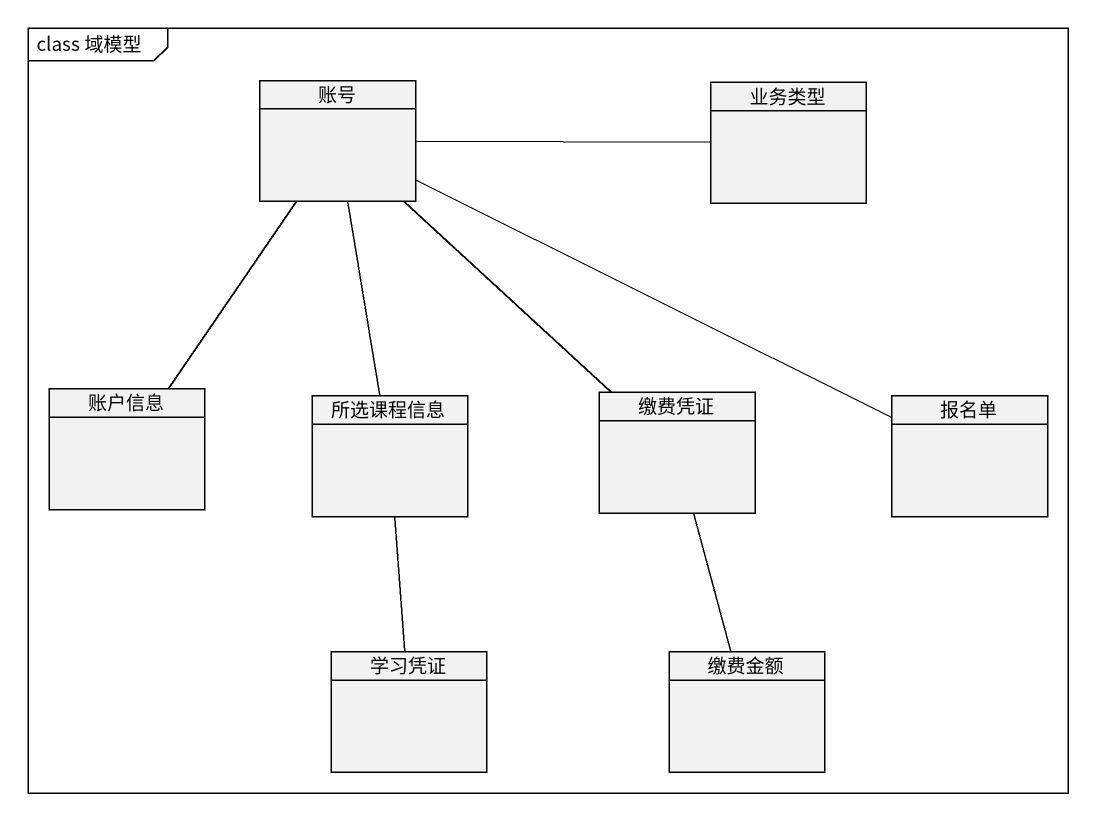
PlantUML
@startuml
mainframe class 域模型
hide circle
hide empty members
class 账号
class 业务类型
class 账户信息
class 所选课程信息
class 缴费凭证
class 报名单
class 学习凭证
class 缴费金额
账号 -right- 业务类型
账号 -- 所选课程信息
账号 -- 缴费凭证
账号 -right- 报名单
账户信息 -up- 账号
缴费凭证 -- 缴费金额
学习凭证 -up- 所选课程信息
@enduml
